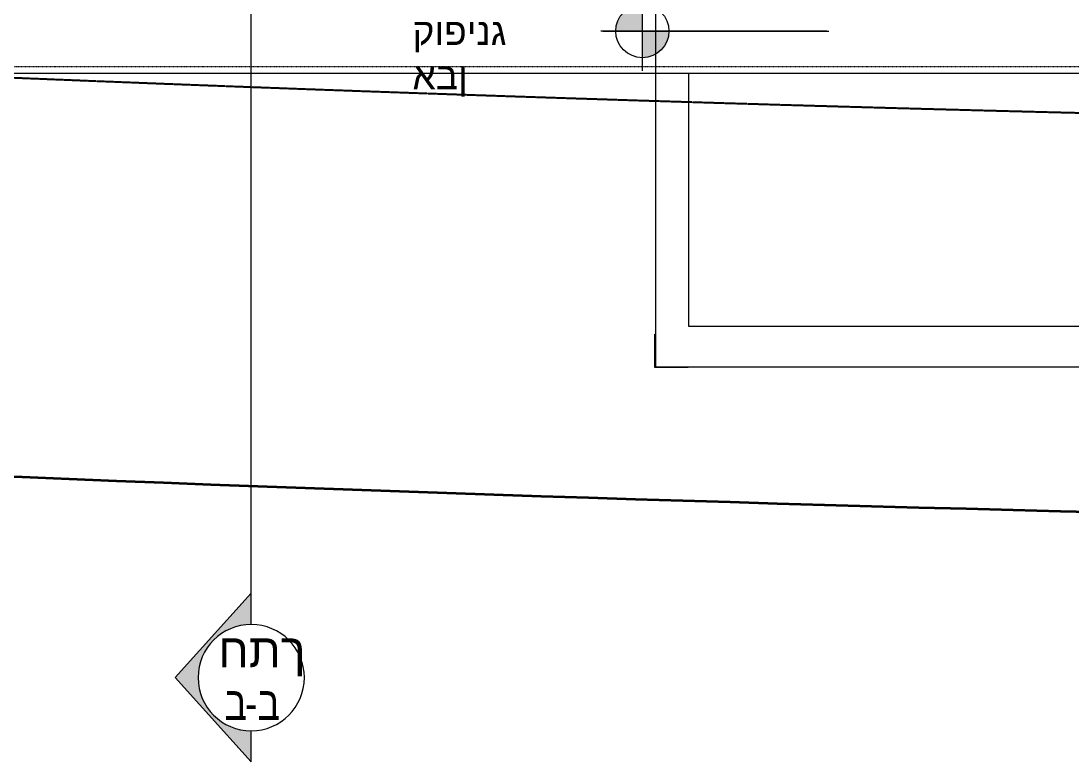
# Model space of a CAD drawing. Header units: centimetres. Extents: x 14435 to 32127, y -4289 to 2500.
# Drawn here: x 15798 to 16588, y -2166 to -1608 of the extents above; entities that cross this region are included whole.
import ezdxf

# ---------------------------------------------------------------- set-up
doc = ezdxf.new("R2010")
doc.units = ezdxf.units.CM
doc.linetypes.add('Dash Tiny', pattern=[0.12, 0.06, -0.06])
doc.linetypes.add('Hidden', pattern=[0.714375, 0.47625, -0.238125])
for name, color, linetype, lineweight in [('A-DETL', 7, 'Continuous', 5), ('A-FLOR', 7, 'Continuous', 13), ('G-ANNO-DIMS', 7, 'Continuous', 5), ('G-ANNO-TEXT', 7, 'Continuous', 5), ('S-COLS', 7, 'Continuous', 13)]:
    doc.layers.add(name, color=color, linetype=linetype, lineweight=lineweight)
doc.layers.add('A-DETL-MBND', color=9, linetype='Continuous', lineweight=5, true_color=0xc5c5c5)
doc.layers.add('G-ANNO-SYMB', color=240, linetype='Continuous', lineweight=5, true_color=0xff2227)
doc.styles.add('Arial_1', font='arial.ttf', dxfattribs={"height": 99.987594})
doc.styles.add('Arial_3', font='arial.ttf', dxfattribs={"height": 15})

# ---------------------------------------------------------------- blocks, each defined once
blk = doc.blocks.new('עמוד מרובע - 25_25-1109778-גג - Dependent 1')
at = {"layer": 'A-DETL-MBND'}
for p, q in [((-12.5, 12.5), (-12, 12.5)), ((-12.5, -12.5), (-12.5, 12.5)), ((12.5, -12.5), (-12.5, -12.5)), ((12.5, -12), (12.5, -12.5))]:
    blk.add_line(p, q, dxfattribs=at)
blk = doc.blocks.new('Section - ISH-SEC HEAD-234540-גג - Dependent 1')
at = {"layer": 'G-ANNO-SYMB'}
h = blk.add_hatch(color=7, dxfattribs=at)
edge = h.paths.add_edge_path(flags=0)
edge.add_line((0.0347, 0), (-0.2, 0))
edge.add_arc((-0.6, 0), 0.4, 0, 180)
edge.add_line((-1, 0), (-1.2347, 0))
edge.add_line((-1.2347, 0), (-0.6, 0.5715))
edge.add_line((-0.6, 0.5715), (0.0347, 0))
at = {"layer": 'G-ANNO-SYMB', "color": 7}
for p, q in [((-0.6, 0.5715), (-1.2347, 0)), ((0.0347, 0), (-0.6, 0.5715)), ((-1.2347, 0), (-1, 0)), ((-0.2, 0), (0.0347, 0))]:
    blk.add_line(p, q, dxfattribs=at)
for start, end in [(360, 180), (0, 180), (180, 0)]:
    blk.add_arc((-0.6, 0), 0.4, start, end, dxfattribs=at)
blk = doc.blocks.new('Spot Elevations - ISH PLAN-38599-גג - Dependent 1')
at = {"layer": 'G-ANNO-DIMS'}
h = blk.add_hatch(color=256, dxfattribs=at)
edge = h.paths.add_edge_path(flags=0)
edge.add_line((0, 0), (-0.2, 0))
edge.add_arc((0, 0), 0.2, 90, 180, ccw=False)
edge.add_line((0, 0.2), (0, 0))
h = blk.add_hatch(color=256, dxfattribs=at)
edge = h.paths.add_edge_path(flags=0)
edge.add_line((0, 0), (0.2, 0))
edge.add_arc((0, 0), 0.2, 270, 360, ccw=False)
edge.add_line((0, -0.2), (0, 0))
for p, q in [((0, -0.3), (0, 0.3)), ((1.3876, 0), (-0.3124, 0)), ((-0.297, 0), (1.403, 0))]:
    blk.add_line(p, q, dxfattribs=at)
blk.add_circle((0, 0), 0.2, dxfattribs=at)
blk = doc.blocks.new('gag')
at = {"layer": 'A-DETL', "color": 21, "lineweight": 13, "true_color": 0xffaaaa}
blk.add_line((48997.94, -12452.89), (48997.94, -12953.32), dxfattribs=at)
at = {"layer": 'A-DETL', "color": 7, "linetype": 'Dash Tiny'}
blk.add_line((48280.39, -12727.26), (49328.6, -12727.26), dxfattribs=at)
at = {"layer": 'A-DETL', "color": 1, "lineweight": 13, "true_color": 0xff0000}
blk.add_line((48997.94, -12953.32), (49597.94, -12953.32), dxfattribs=at)
at = {"layer": 'A-DETL', "color": 1, "linetype": 'Hidden', "lineweight": 25, "true_color": 0xff0000}
blk.add_arc((50562.06, 37175.28), 49952.94, 266.77296, 268.669154, dxfattribs=at)
at = {"layer": 'A-DETL', "color": 176, "lineweight": 35, "true_color": 0x000080}
blk.add_arc((50562.06, 37175.28), 50252.94, 266.456377, 269.050494, dxfattribs=at)
at = {"layer": 'A-DETL-MBND'}
for p, q in [((48997.94, -12732.26), (48997.94, -12953.32)), ((49022.94, -12922.89), (49022.94, -12732.26)), ((49572.94, -12922.89), (49022.94, -12922.89)), ((48997.94, -12953.32), (49597.94, -12953.32))]:
    blk.add_line(p, q, dxfattribs=at)
at = {"layer": 'A-FLOR'}
blk.add_line((48280.39, -12732.26), (49333.6, -12732.26), dxfattribs=at)
at = {"layer": 'G-ANNO-SYMB', "color": 7}
blk.add_line((48693.65, -13127.24), (48693.65, -10671.6), dxfattribs=at)
at = {"layer": 'G-ANNO-DIMS', "xscale": 99.99999999999991, "yscale": 99.99999999999991, "zscale": 99.99999999999991}
blk.add_blockref('Spot Elevations - ISH PLAN-38599-גג - Dependent 1', (48988.04, -12700.68), dxfattribs=at)
at = {"layer": 'G-ANNO-SYMB', "color": 7, "xscale": 99.99999999999991, "yscale": 99.99999999999991, "zscale": 99.99999999999991, "rotation": 90}
blk.add_blockref('Section - ISH-SEC HEAD-234540-גג - Dependent 1', (48693.65, -13127.24), dxfattribs=at)
at = {"layer": 'S-COLS', "color": 9, "lineweight": 5, "true_color": 0xc5c5c5}
blk.add_blockref('עמוד מרובע - 25_25-1109778-גג - Dependent 1', (49009.94, -12941.32), dxfattribs=at)
at = {"layer": 'G-ANNO-SYMB', "color": 7, "char_height": 25, "attachment_point": 1, "style": 'Arial_1'}
for s, insert, width in [('חתך', (48668.85, -13154.42), 59.6455), ('\\fArial|b0|i0|c177|p34|;\\W.8;ב', (48673.61, -13194.1), 18.5991), ('\\fArial|b0|i0|c177|p34|;\\W.8;ב', (48698.48, -13194.1), 18.5991), ('\\fArial|b0|i0|c177|p34|;\\W.8;-', (48688.96, -13194.1), 11.5443)]:
    blk.add_mtext(s, dxfattribs=dict(at, insert=insert, width=width))
at = {"layer": 'G-ANNO-TEXT', "insert": (48815.06, -12691.13), "char_height": 20, "width": 108.3881, "attachment_point": 1, "style": 'Arial_3'}
blk.add_mtext('קופינג אבן', dxfattribs=at)

msp = doc.modelspace()

# ---------------------------------------------------------------- block references
msp.add_blockref('gag', (-32722.21, 11084.93))

doc.saveas('drawing.dxf')
